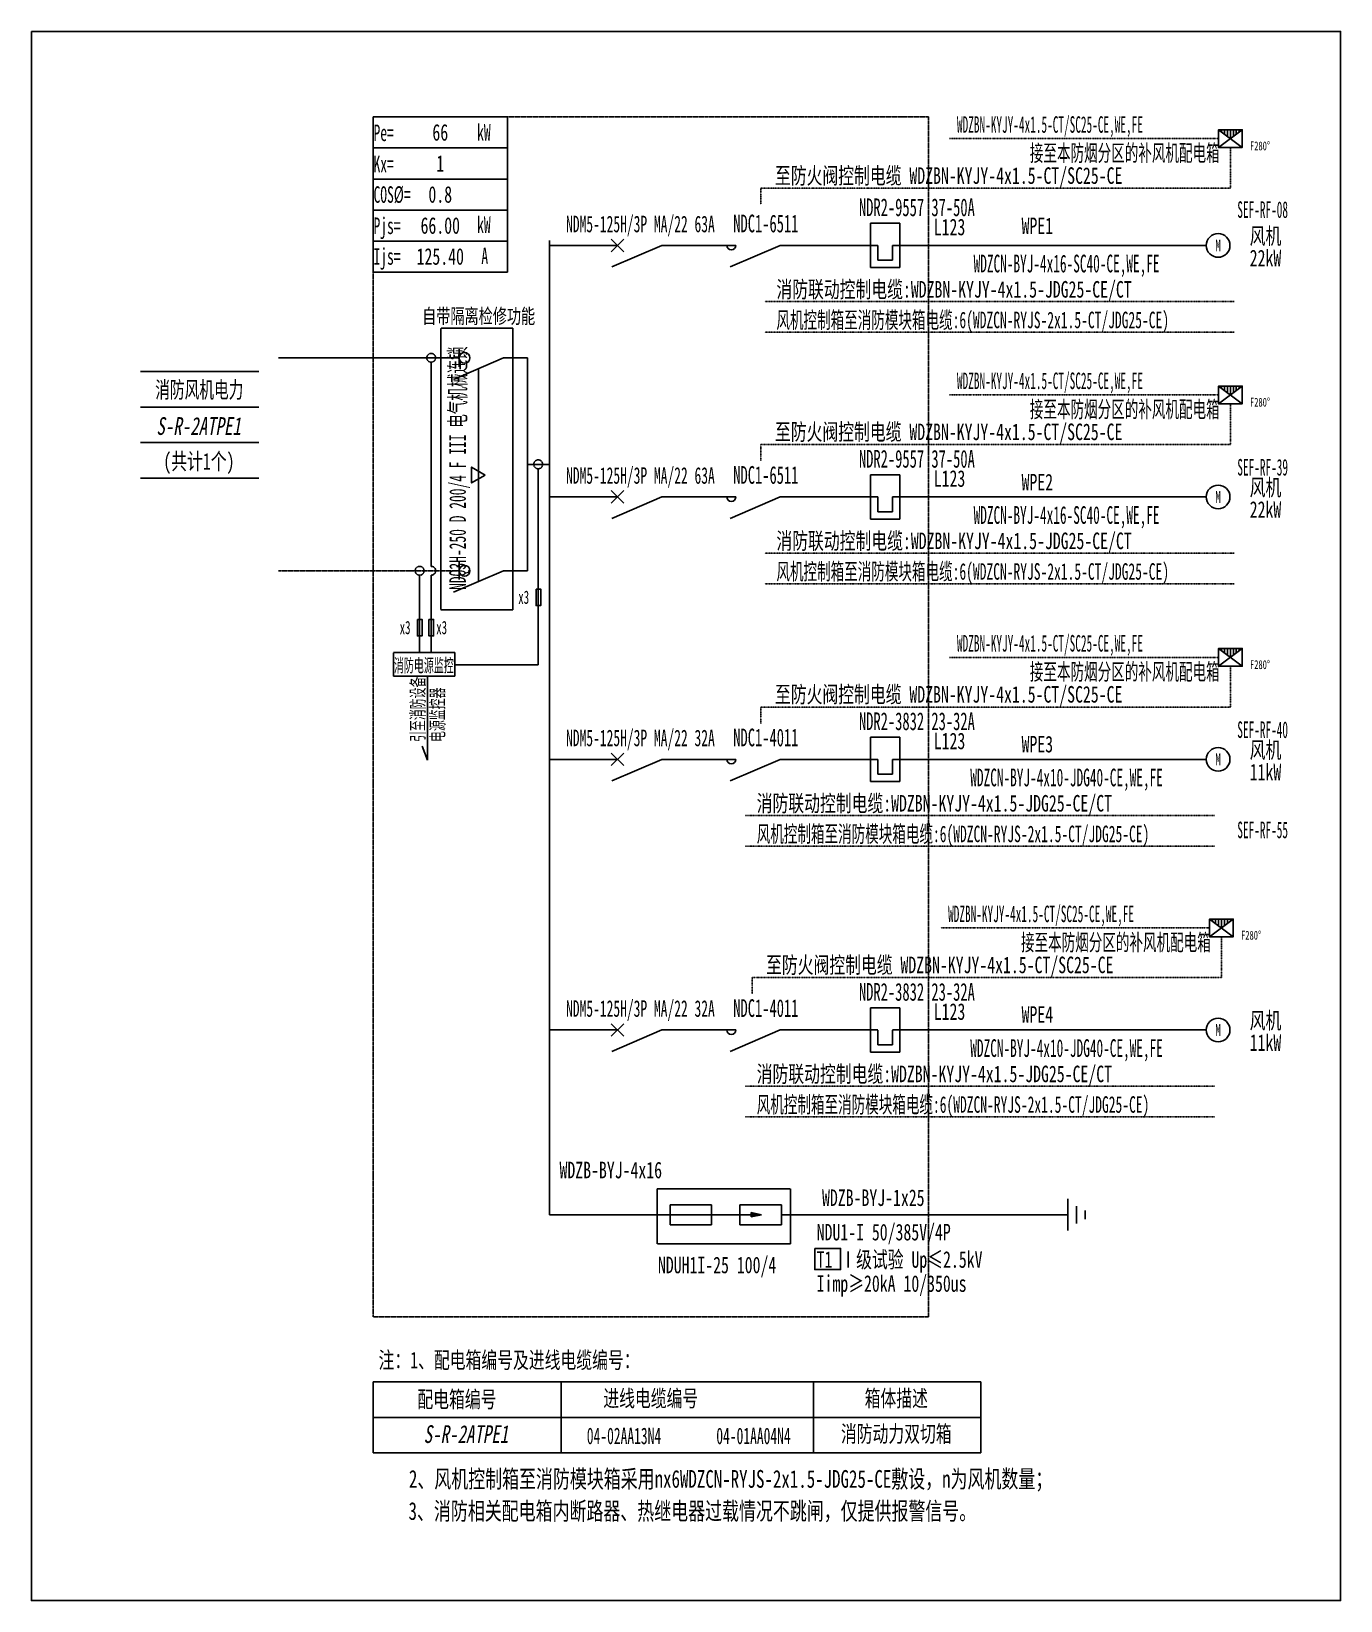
# Model space of a CAD drawing. Extents: x 403718 to 405846, y 318402 to 320954.
import ezdxf
from ezdxf.enums import TextEntityAlignment as Align

# ---------------------------------------------------------------- set-up
doc = ezdxf.new("R2010")
doc.units = 0
doc.header["$MEASUREMENT"] = 0
for name, pattern in [('_点划线L', [1.9, 1.5, -0.17, 0.06, -0.17]), ('DASH', [0.35, 0.25, -0.1]), ('DASHDOT', [1, 0.5, -0.25, 0, -0.25]), ('DASHED', [0.75, 0.5, -0.25]), ('DASHED2', [0.375, 0.25, -0.125])]:
    doc.linetypes.add(name, pattern=pattern)
for name, color, linetype in [('D_E_Eqpm(强电设备)', 100, 'Continuous'), ('D_E_Eqpm（强电设备）', 100, 'Continuous'), ('D_E_Text(强电文字)', 51, 'Continuous'), ('D_E_Text（强电文字）', 51, 'Continuous'), ('D_E_Wire(强电线缆)', 10, 'Continuous'), ('D_E_WireEm（强电应急照明线缆）', 10, 'DASHED'), ('D_E_Wire（强电线缆）', 10, 'Continuous'), ('D_T_TableDim（表格尺寸）', 255, 'Continuous'), ('系统图', 220, 'Continuous')]:
    doc.layers.add(name, color=color, linetype=linetype)
doc.styles.add('$1$电气', font='', dxfattribs={"width": 0.7})
doc.styles.add('$1$电气箱', font='simhei.ttf', dxfattribs={"width": 0.8, "oblique": 10})
doc.styles.add('电气', font='', dxfattribs={"width": 0.7})
doc.styles.add('电气箱', font='simhei.ttf', dxfattribs={"width": 0.8, "oblique": 10})
doc.styles.get('$1$电气').set_extended_font_data('SimSun')
doc.styles.get('电气').set_extended_font_data('SimSun')

# ---------------------------------------------------------------- blocks, each defined once
blk = doc.blocks.new('A$C670F4C17')
at = {"layer": 'D_E_Wire（强电线缆）', "linetype": 'DASHDOT', "ltscale": 0.5}
blk.add_line((0, 0), (7936, 0), dxfattribs=at)
at = {"layer": 'D_E_Text（强电文字）', "style": '电气', "width": 0.7}
blk.add_text('消防联动控制电缆:WDZBN-KYJY-4x1.5-JDG25-CE/CT', height=280, dxfattribs=at).set_placement((198, 68))
blk = doc.blocks.new('A$C70CE04DF')
at = {"layer": 'D_E_Wire（强电线缆）', "linetype": 'DASHDOT', "ltscale": 0.5}
blk.add_line((0, 0), (7936, 0), dxfattribs=at)
at = {"layer": 'D_E_Text（强电文字）', "style": '电气', "width": 0.6}
blk.add_text('风机控制箱至消防模块箱电缆:6(WDZCN-RYJS-2x1.5-CT/JDG25-CE)', height=280, dxfattribs=at).set_placement((198, 68))
blk = doc.blocks.new('1')
at = {"layer": 'D_E_Eqpm(强电设备)'}
for p, q in [((-314387, 61832), (-314387, 61082)), ((-313887, 61832), (-314387, 61832)), ((-313887, 61082), (-313887, 61832)), ((-314262, 61457), (-314262, 61207)), ((-314012, 61207), (-314012, 61457)), ((-314387, 61082), (-313887, 61082)), ((-314262, 61207), (-314012, 61207))]:
    blk.add_line(p, q, dxfattribs=at)
blk = doc.blocks.new('电机')
at = {"layer": 'D_E_Eqpm（强电设备）'}
for start, end in [(90, 180), (180, 270), (0, 90), (270, 0)]:
    blk.add_arc((0, 0), 200, start, end, dxfattribs=at)
at = {"layer": 'D_E_Eqpm（强电设备）', "color": 51, "style": '电气', "width": 0.7}
blk.add_text('M', height=200, dxfattribs=at).set_placement((0, 0), align=Align.MIDDLE)
blk = doc.blocks.new('280度防火阀')
at = {"layer": 'D_E_Eqpm（强电设备）'}
for p, q in [((-200, 300), (200, 0)), ((-200, 0), (200, 300)), ((-150, 263), (-150, 300)), ((-100, 225), (-100, 300)), ((-50, 187), (-50, 300)), ((0, 150), (0, 300)), ((50, 187), (50, 300)), ((100, 225), (100, 300)), ((150, 263), (150, 300))]:
    blk.add_line(p, q, dxfattribs=at)
blk.add_lwpolyline([(-200, 0), (200, 0), (200, 300), (-200, 300)], close=True, dxfattribs=at)
at = {"layer": 'D_E_Eqpm（强电设备）', "color": 51}
blk.add_point((-200, 0), dxfattribs=at)
blk.add_point((-200, 0), dxfattribs=at)
at = {"layer": 'D_E_Text（强电文字）', "color": 0, "style": '电气', "width": 0.7}
blk.add_text('F280%%D', height=150, dxfattribs=at).set_placement((331, -48))

msp = doc.modelspace()

# ---------------------------------------------------------------- linework, layer by layer
at = {"linetype": 'DASHED'}
for p, q in [((404272.8, 318863, 0), (404272.8, 320814.3, 0)), ((404272.8, 320814.3, 0), (405175.4, 320814.3, 0)), ((405175.4, 320814.3, 0), (405175.4, 318863, 0)), ((405175.4, 318863, 0), (404272.8, 318863, 0))]:
    msp.add_line(p, q, dxfattribs=at)
at = {"linetype": 'DASHED2', "elevation": 0}
msp.add_lwpolyline([(404734.4, 319071.4), (404951.6, 319071.4), (404951.6, 318981.9), (404734.4, 318981.9)], close=True, dxfattribs=at)
at = {"layer": 'D_E_Eqpm(强电设备)', "color": 100}
for p, q in [((404659.9, 320595.2, 0), (404680.3, 320615.6, 0)), ((404680.3, 320595.2, 0), (404659.9, 320615.6, 0)), ((404680.3, 320615.6, 0), (404659.9, 320595.2, 0)), ((404659.9, 320615.6, 0), (404680.3, 320595.2, 0)), ((404742.2, 320605.4, 0), (404660.8, 320570.5, 0)), ((404934.6, 320605.4, 0), (404853.1, 320570.5, 0)), ((404659.9, 320186.2, 0), (404680.3, 320206.6, 0)), ((404680.3, 320186.2, 0), (404659.9, 320206.6, 0)), ((404680.3, 320206.6, 0), (404659.9, 320186.2, 0)), ((404659.9, 320206.6, 0), (404680.3, 320186.2, 0)), ((404742.2, 320196.4, 0), (404660.8, 320161.5, 0)), ((404934.6, 320196.4, 0), (404853.1, 320161.5, 0)), ((404659.9, 319759.4, 0), (404680.3, 319779.8, 0)), ((404680.3, 319759.4, 0), (404659.9, 319779.8, 0)), ((404680.3, 319779.8, 0), (404659.9, 319759.4, 0)), ((404659.9, 319779.8, 0), (404680.3, 319759.4, 0)), ((404742.2, 319769.6, 0), (404660.8, 319734.7, 0)), ((404934.6, 319769.6, 0), (404853.1, 319734.7, 0)), ((404659.9, 319319.3, 0), (404680.3, 319339.7, 0)), ((404680.3, 319319.3, 0), (404659.9, 319339.7, 0)), ((404680.3, 319339.7, 0), (404659.9, 319319.3, 0)), ((404659.9, 319339.7, 0), (404680.3, 319319.3, 0)), ((404742.2, 319329.5, 0), (404660.8, 319294.6, 0)), ((404934.6, 319329.5, 0), (404853.1, 319294.6, 0))]:
    msp.add_line(p, q, dxfattribs=at)
at = {"layer": 'D_E_Eqpm(强电设备)'}
for p, q in [((404755.6, 319045.3, 0), (404823.2, 319045.3, 0)), ((404755.6, 319045.3, 0), (404755.6, 319012.6, 0)), ((404823, 319012.6, 0), (404823, 319045.3, 0)), ((404869.1, 319029, 0), (404841.9, 319029, 0)), ((404869.1, 319045.3, 0), (404936.8, 319045.3, 0)), ((404869.1, 319045.3, 0), (404869.1, 319012.6, 0)), ((404869.1, 319029, 0), (404904.2, 319029, 0)), ((404904.2, 319029, 0), (404887.2, 319032.5, 0)), ((404887.2, 319025.5, 0), (404887.2, 319032.5, 0)), ((404904.2, 319029, 0), (404887.2, 319025.5, 0)), ((404936.6, 319012.6, 0), (404936.6, 319045.3, 0)), ((404755.6, 319012.6, 0), (404823, 319012.6, 0)), ((404869.1, 319012.6, 0), (404936.6, 319012.6, 0))]:
    msp.add_line(p, q, dxfattribs=at)
at = {"layer": 'D_E_Eqpm(强电设备)', "color": 100}
for centre in [(404855.2, 320605.4, 0), (404855.2, 320196.4, 0), (404855.2, 319769.6, 0), (404855.2, 319329.5, 0)]:
    msp.add_arc(centre, 7.21, 180, 0, dxfattribs=at)
at = {"layer": 'D_E_Eqpm(强电设备)'}
msp.add_solid([(404887.2, 319025.5, 0), (404904.2, 319029, 0), (404887.2, 319032.5, 0)], dxfattribs=at)
at = {"layer": 'D_E_Eqpm（强电设备）'}
for p, q in [((404412.8, 320408.1, 0), (404412.8, 320436.9, 0)), ((404484.9, 320422.5, 0), (404403.5, 320387.6, 0)), ((404484.9, 320076.3, 0), (404403.5, 320041.4, 0)), ((404412.8, 320061.9, 0), (404412.8, 320090.7, 0))]:
    msp.add_line(p, q, dxfattribs=at)
at = {"layer": 'D_E_Eqpm（强电设备）', "linetype": 'DASH'}
msp.add_line((404444.2, 320058.9, 0), (404444.2, 320405.1, 0), dxfattribs=at)
at = {"layer": 'D_E_Eqpm（强电设备）', "elevation": 0}
msp.add_lwpolyline([(404455.3, 320232), (404433.1, 320244.8), (404433.1, 320219.1)], close=True, dxfattribs=at)
at = {"layer": 'D_E_Eqpm（强电设备）'}
for centre in [(404421.5, 320422.5, 0), (404421.5, 320076.3, 0)]:
    msp.add_circle(centre, 8.77, dxfattribs=at)
at = {"layer": 'D_E_Text（强电文字）'}
for p, q in [((404272.8, 320814.3, 0), (404491.5, 320814.3, 0)), ((404272.8, 320814.3, 0), (404272.8, 320561.9, 0)), ((404491.5, 320814.3, 0), (404491.5, 320561.9, 0)), ((404272.8, 320763.9, 0), (404491.5, 320763.9, 0)), ((404272.8, 320713.4, 0), (404491.5, 320713.4, 0)), ((404272.8, 320662.9, 0), (404491.5, 320662.9, 0)), ((404272.8, 320612.4, 0), (404491.5, 320612.4, 0)), ((404272.8, 320561.9, 0), (404491.5, 320561.9, 0))]:
    msp.add_line(p, q, dxfattribs=at)
at = {"layer": 'D_E_Text（强电文字）', "elevation": 0}
msp.add_lwpolyline([(404990.9, 318974.4), (405032.7, 318974.4), (405032.7, 318939.9), (404990.9, 318939.9)], close=True, dxfattribs=at)
at = {"layer": 'D_E_Wire(强电线缆)', "color": 10}
for p, q in [((404559.4, 320605.4, 0), (404670.1, 320605.4, 0)), ((404742.2, 320605.4, 0), (404862.4, 320605.4, 0)), ((404934.6, 320605.4, 0), (405093.2, 320605.4, 0)), ((405117.3, 320605.4, 0), (405627.2, 320605.4, 0)), ((404559.4, 320196.4, 0), (404670.1, 320196.4, 0)), ((404742.2, 320196.4, 0), (404862.4, 320196.4, 0)), ((404934.6, 320196.4, 0), (405093.2, 320196.4, 0)), ((405117.3, 320196.4, 0), (405627.2, 320196.4, 0)), ((404559.4, 319769.6, 0), (404670.1, 319769.6, 0)), ((404742.2, 319769.6, 0), (404862.4, 319769.6, 0)), ((404934.6, 319769.6, 0), (405093.2, 319769.6, 0)), ((405117.3, 319769.6, 0), (405627.2, 319769.6, 0)), ((404559.4, 319329.5, 0), (404670.1, 319329.5, 0)), ((404742.2, 319329.5, 0), (404862.4, 319329.5, 0)), ((404934.6, 319329.5, 0), (405093.2, 319329.5, 0)), ((405117.3, 319329.5, 0), (405627.2, 319329.5, 0))]:
    msp.add_line(p, q, dxfattribs=at)
at = {"layer": 'D_E_WireEm（强电应急照明线缆）'}
msp.add_line((404412.8, 320076.3, 0), (404119.2, 320076.3, 0), dxfattribs=at)
at = {"layer": 'D_E_Wire（强电线缆）', "linetype": 'DASHDOT', "ltscale": 0.5}
for p, q in [((405210, 320779.1, 0), (405647.1, 320779.1, 0)), ((405666.4, 320764.7, 0), (405666.4, 320698.3, 0)), ((404903.2, 320698.3, 0), (405666.4, 320698.3, 0)), ((404903.2, 320698.3, 0), (404903.2, 320671.8, 0)), ((405210, 320362.3, 0), (405647.1, 320362.3, 0)), ((405666.4, 320347.9, 0), (405666.4, 320281.5, 0)), ((404903.2, 320281.5, 0), (405666.4, 320281.5, 0)), ((404903.2, 320281.5, 0), (404903.2, 320255, 0)), ((405210, 319935.5, 0), (405647.1, 319935.5, 0)), ((405666.4, 319921.1, 0), (405666.4, 319854.7, 0)), ((404903.2, 319854.7, 0), (405666.4, 319854.7, 0)), ((404903.2, 319854.7, 0), (404903.2, 319828.2, 0)), ((405195.5, 319495.4, 0), (405632.7, 319495.4, 0)), ((405651.9, 319481, 0), (405651.9, 319414.6, 0)), ((404888.8, 319414.6, 0), (405651.9, 319414.6, 0)), ((404888.8, 319414.6, 0), (404888.8, 319388.1, 0))]:
    msp.add_line(p, q, dxfattribs=at)
at = {"layer": 'D_E_Wire（强电线缆）'}
for p, q in [((404559.4, 319029, 0), (404559.4, 320613.2, 0)), ((404412.8, 320422.5, 0), (404119.2, 320422.5, 0)), ((404367.3, 320083.5, 0), (404367.3, 320415.3, 0)), ((404484.9, 320422.5, 0), (404523.8, 320422.5, 0)), ((404523.8, 320076.3, 0), (404523.8, 320422.5, 0)), ((404523.8, 320249.4, 0), (404558.8, 320249.4, 0)), ((404541.3, 320242.2, 0), (404541.3, 319923.2, 0)), ((404484.9, 320076.3, 0), (404523.8, 320076.3, 0)), ((404348.5, 320069.1, 0), (404348.5, 319943.2, 0)), ((404367.3, 320069.1, 0), (404367.3, 319943.2, 0)), ((404361.4, 319904.7, 0), (404361.4, 319768.2, 0)), ((404361.4, 319768.2, 0), (404352.9, 319791.2, 0)), ((405402.2, 319003.3, 0), (405402.2, 319054.7, 0)), ((404559.7, 319029, 0), (404841.9, 319029, 0)), ((404936.6, 319029, 0), (405402.2, 319029, 0)), ((405416.2, 319015, 0), (405416.2, 319043.1, 0)), ((405430.2, 319022, 0), (405430.2, 319036, 0))]:
    msp.add_line(p, q, dxfattribs=at)
at = {"layer": 'D_E_Wire（强电线缆）', "linetype": '_点划线L'}
msp.add_line((404541.3, 319923.2, 0), (404406, 319923.2, 0), dxfattribs=at)
at = {"layer": 'D_E_Wire（强电线缆）', "linetype": 'DASH', "elevation": 0}
msp.add_lwpolyline([(404383, 320470.6), (404500.3, 320470.6), (404500.3, 320012.8), (404383, 320012.8)], close=True, dxfattribs=at)
at = {"layer": 'D_E_Wire（强电线缆）', "elevation": 0}
for points in [[(404537.8, 320046.4), (404545.3, 320046.4), (404545.3, 320019.7), (404537.8, 320019.7)], [(404345, 319997.1), (404352.6, 319997.1), (404352.6, 319970.5), (404345, 319970.5)], [(404363.7, 319997.1), (404371.3, 319997.1), (404371.3, 319970.5), (404363.7, 319970.5)]]:
    msp.add_lwpolyline(points, close=True, dxfattribs=at)
at = {"layer": 'D_E_Wire（强电线缆）', "linetype": '_点划线L', "elevation": 0}
msp.add_lwpolyline([(404306.3, 319943.2), (404406, 319943.2), (404406, 319904.7), (404306.3, 319904.7)], close=True, dxfattribs=at)
at = {"layer": 'D_E_Wire（强电线缆）', "linetype": '_点划线L'}
for centre in [(404367.3, 320422.5, 0), (404541.3, 320249.4, 0), (404348.5, 320076.3, 0)]:
    msp.add_circle(centre, 7.21, dxfattribs=at)
at = {"layer": 'D_E_Wire（强电线缆）'}
msp.add_arc((404367.3, 320076.3, 0), 7.21, 269.5766, 90, dxfattribs=at)
at = {"layer": 'D_T_TableDim（表格尺寸）', "color": 255}
for p, q in [((403895, 320400.2, 0), (404087.4, 320400.2, 0)), ((403895, 320342.5, 0), (404087.4, 320342.5, 0)), ((403895, 320284.8, 0), (404087.4, 320284.8, 0)), ((403895, 320284.8, 0), (404087.4, 320284.8, 0)), ((403895, 320284.8, 0), (404087.4, 320284.8, 0)), ((403895, 320284.8, 0), (404087.4, 320284.8, 0)), ((403895, 320284.8, 0), (404087.4, 320284.8, 0)), ((403895, 320227.1, 0), (404087.4, 320227.1, 0))]:
    msp.add_line(p, q, dxfattribs=at)
at = {"layer": 'D_T_TableDim（表格尺寸）', "ltscale": 3.5}
for p, q in [((404272.8, 318757.2, 0), (405260.5, 318757.2, 0)), ((404272.8, 318757.2, 0), (404272.8, 318641.8, 0)), ((404578.4, 318757.2, 0), (404578.4, 318641.8, 0)), ((404988.5, 318757.2, 0), (404988.5, 318641.8, 0)), ((405260.5, 318757.2, 0), (405260.5, 318641.8, 0)), ((404272.8, 318699.5, 0), (405260.5, 318699.5, 0)), ((404272.8, 318699.5, 0), (405260.5, 318699.5, 0)), ((404578.4, 318699.5, 0), (404578.4, 318641.8, 0)), ((404988.5, 318699.5, 0), (404988.5, 318641.8, 0)), ((404272.8, 318641.8, 0), (405260.5, 318641.8, 0))]:
    msp.add_line(p, q, dxfattribs=at)
at = {"layer": '系统图', "ltscale": 9973.992009}
msp.add_lwpolyline([(403717.5, 320953.5), (405845.5, 320953.5), (405845.5, 318401.5), (403717.5, 318401.5)], close=True, dxfattribs=at)

# ---------------------------------------------------------------- block references
at = {"layer": 'D_E_Eqpm(强电设备)', "color": 100, "xscale": 0.09616353394489474, "yscale": 0.09616353394489474, "zscale": 0.09616353394489474}
for p in [(435313.8, 314695.4, 0), (435313.8, 314286.4, 0), (435313.8, 313859.6, 0), (435313.8, 313419.5, 0)]:
    msp.add_blockref('1', p, dxfattribs=at)
at = {"layer": 'D_E_Eqpm（强电设备）', "xscale": 0.09616353394489474, "yscale": 0.09616353394489474, "zscale": 0.09616353394489474}
for name, p in [('280度防火阀', (405666.4, 320764.7, 0)), ('电机', (405646.4, 320605.4, 0)), ('280度防火阀', (405666.4, 320347.9, 0)), ('电机', (405646.4, 320196.4, 0)), ('280度防火阀', (405666.4, 319921.1, 0)), ('电机', (405646.4, 319769.6, 0)), ('280度防火阀', (405651.9, 319481, 0)), ('电机', (405646.4, 319329.5, 0))]:
    msp.add_blockref(name, p, dxfattribs=at)
at = {"layer": 'D_E_Wire（强电线缆）', "xscale": 0.09616353394489474, "yscale": 0.09616353394489474, "zscale": 0.09616353394489474}
for name, p in [('A$C670F4C17', (404909.4, 320514, 0)), ('A$C70CE04DF', (404909.4, 320464.2, 0)), ('A$C670F4C17', (404909.4, 320105, 0)), ('A$C70CE04DF', (404909.4, 320055.2, 0)), ('A$C670F4C17', (404877.4, 319678.2, 0)), ('A$C70CE04DF', (404877.4, 319628.4, 0)), ('A$C670F4C17', (404877.4, 319238.1, 0)), ('A$C70CE04DF', (404877.4, 319188.3, 0))]:
    msp.add_blockref(name, p, dxfattribs=at)

# ---------------------------------------------------------------- texts
at = {"layer": 'D_E_Text(强电文字)', "color": 51, "style": '电气', "width": 0.6}
for s, height, p in [('NDR2-9557 37-50A', 28.849, (405062.6, 320653, 0)), ('NDC1-6511', 28.85, (404858.3, 320626.7, 0)), ('NDR2-9557 37-50A', 28.849, (405062.6, 320244, 0)), ('NDC1-6511', 28.85, (404858.3, 320217.7, 0)), ('NDR2-3832 23-32A', 28.849, (405062.6, 319817.2, 0)), ('NDC1-4011', 28.85, (404858.3, 319790.8, 0)), ('NDR2-3832 23-32A', 28.849, (405062.6, 319377.1, 0)), ('NDC1-4011', 28.85, (404858.3, 319350.7, 0))]:
    msp.add_text(s, height=height, dxfattribs=at).set_placement(p)
at = {"layer": 'D_E_Text(强电文字)', "color": 51, "style": '电气', "width": 0.55}
for s, p in [('WDZCN-BYJ-4x16-SC40-CE,WE,FE', (405400.1, 320572.5, 0)), ('WDZCN-BYJ-4x16-SC40-CE,WE,FE', (405400.1, 320163.5, 0)), ('WDZCN-BYJ-4x10-JDG40-CE,WE,FE', (405400.1, 319736.7, 0)), ('WDZCN-BYJ-4x10-JDG40-CE,WE,FE', (405400.1, 319296.6, 0))]:
    msp.add_text(s, height=28.849, dxfattribs=at).set_placement(p, align=Align.MIDDLE)
at = {"layer": 'D_E_Text(强电文字)', "style": '电气', "width": 0.7}
for s, p in [('WDZB-BYJ-4x16', (404575.9, 319088.3, 0)), ('WDZB-BYJ-1x25', (405002.6, 319043.3, 0)), ('T1 Ⅰ级试验 Up≤2.5kV ', (404993.9, 318942.8, 0)), ('Iimp≥20kA 10/350us', (404993.9, 318903.7, 0))]:
    msp.add_text(s, height=26.926, dxfattribs=at).set_placement(p)
at = {"layer": 'D_E_Text(强电文字)', "color": 51, "true_color": 0xffff7f, "style": '电气', "width": 0.7}
msp.add_text('NDU1-I 50/385V/4P', height=26.926, dxfattribs=at).set_placement((404993.9, 318987.3, 0))
at = {"layer": 'D_E_Text（强电文字）', "style": '电气'}
for s, height, width, p in [('WDZBN-KYJY-4x1.5-CT/SC25-CE,WE,FE', 26.926, 0.5, (405221.9, 320788.6, 0)), ('接至本防烟分区的补风机配电箱', 26.926, 0.6, (405340.4, 320742.3, 0)), ('至防火阀控制电缆 WDZBN-KYJY-4x1.5-CT/SC25-CE ', 26.926, 0.7, (404926.1, 320705.5, 0)), ('L123', 26.93, 0.7, (405184.2, 320621.9, 0)), ('自带隔离检修功能', 24.04, 0.7, (404352.7, 320478.5, 0)), ('WDZBN-KYJY-4x1.5-CT/SC25-CE,WE,FE', 26.926, 0.5, (405221.9, 320371.8, 0)), ('接至本防烟分区的补风机配电箱', 26.926, 0.6, (405340.4, 320325.5, 0)), ('至防火阀控制电缆 WDZBN-KYJY-4x1.5-CT/SC25-CE ', 26.926, 0.7, (404926.1, 320288.8, 0)), ('L123', 26.93, 0.7, (405184.2, 320212.9, 0)), ('x3', 21.64, 0.6, (404508.9, 320022.5, 0)), ('x3', 21.64, 0.6, (404316.1, 319973.2, 0)), ('x3', 21.64, 0.6, (404375.5, 319973.2, 0)), ('WDZBN-KYJY-4x1.5-CT/SC25-CE,WE,FE', 26.926, 0.5, (405221.9, 319944.9, 0)), ('消防电源监控', 21.64, 0.55, (404306.7, 319911.6, 0)), ('接至本防烟分区的补风机配电箱', 26.926, 0.6, (405340.4, 319898.7, 0)), ('至防火阀控制电缆 WDZBN-KYJY-4x1.5-CT/SC25-CE ', 26.926, 0.7, (404926.1, 319861.9, 0)), ('L123', 26.93, 0.7, (405184.2, 319786.1, 0)), ('WDZBN-KYJY-4x1.5-CT/SC25-CE,WE,FE', 26.926, 0.5, (405207.5, 319504.9, 0)), ('接至本防烟分区的补风机配电箱', 26.926, 0.6, (405326, 319458.6, 0)), ('至防火阀控制电缆 WDZBN-KYJY-4x1.5-CT/SC25-CE ', 26.926, 0.7, (404911.6, 319421.9, 0)), ('L123', 26.93, 0.7, (405184.2, 319346, 0)), ('注：1、配电箱编号及进线电缆编号：', 26.926, 0.7, (404281.8, 318779.3, 0)), ('2、风机控制箱至消防模块箱采用nx6WDZCN-RYJS-2x1.5-JDG25-CE敷设，n为风机数量；', 28.849, 0.7, (404331.1, 318585, 0)), ('3、消防相关配电箱内断路器、热继电器过载情况不跳闸，仅提供报警信号。', 28.849, 0.7, (404330.5, 318532.8, 0))]:
    msp.add_text(s, height=height, dxfattribs=dict(at, width=width)).set_placement(p)
at = {"layer": 'D_E_Text（强电文字）', "linetype": 'Continuous', "style": '电气', "width": 0.6}
for s, height, p in [('Pe=', 26.93, (404273.6, 320775.1, 0)), ('kW', 26.93, (404442, 320776, 0)), ('Kx=', 26.93, (404273.6, 320724.4, 0)), ('COS%%C=', 26.93, (404273.6, 320674.7, 0)), ('Pjs=', 26.93, (404273.6, 320623.9, 0)), ('kW', 26.93, (404442, 320625.6, 0)), ('Ijs=', 26.93, (404273.6, 320574, 0)), ('A', 26.9, (404448.9, 320575.1, 0))]:
    msp.add_text(s, height=height, dxfattribs=at).set_placement(p)
at = {"layer": 'D_E_Text（强电文字）', "color": 51, "style": '电气', "width": 0.5}
msp.add_text('SEF-RF-08', height=26.93, dxfattribs=at).set_placement((405718.8, 320650.2, 0), align=Align.CENTER)
at = {"layer": 'D_E_Text（强电文字）'}
for s, height, style, width, p in [('NDM5-125H/3P MA/22 63A', 26.926, '电气', 0.6, (404707.4, 320638.1, 0)), ('风机', 26.93, '电气', 0.7, (405723.4, 320621.3, 0)), ('22kW', 26.93, '电气', 0.7, (405723.4, 320585.5, 0)), ('消防风机电力', 26.93, '$1$电气', 0.65, (403990.4, 320371.2, 0)), ('NDM5-125H/3P MA/22 63A', 26.926, '电气', 0.6, (404707.4, 320229.1, 0)), ('风机', 26.93, '电气', 0.7, (405723.4, 320212.3, 0)), ('22kW', 26.93, '电气', 0.7, (405723.4, 320176.5, 0)), ('NDM5-125H/3P MA/22 32A', 26.926, '电气', 0.6, (404707.4, 319802.3, 0)), ('风机', 26.93, '电气', 0.7, (405723.4, 319785.4, 0)), ('11kW', 26.93, '电气', 0.7, (405723.4, 319749.6, 0)), ('NDM5-125H/3P MA/22 32A', 26.926, '电气', 0.6, (404707.4, 319362.2, 0)), ('风机', 26.93, '电气', 0.7, (405723.4, 319345.4, 0)), ('11kW', 26.93, '电气', 0.7, (405723.4, 319309.6, 0)), ('配电箱编号', 26.93, '电气', 0.7, (404409.1, 318729.5, 0)), ('进线电缆编号', 26.93, '电气', 0.7, (404724.2, 318731, 0)), ('箱体描述', 26.93, '电气', 0.7, (405123.3, 318731, 0)), ('04-02AA13N4', 26.926, '电气', 0.6, (404680.7, 318669.2, 0)), ('04-01AA04N4', 26.926, '电气', 0.6, (404891.2, 318669.2, 0)), ('消防动力双切箱', 26.93, '电气', 0.7, (405123.3, 318673.3, 0))]:
    msp.add_text(s, height=height, dxfattribs=dict(at, style=style, width=width)).set_placement(p, align=Align.MIDDLE)
at = {"layer": 'D_E_Text（强电文字）', "color": 51, "style": '电气', "width": 0.7}
for s, p in [('WPE1', (405326.9, 320623.8, 0)), ('WPE2', (405326.9, 320207, 0)), ('WPE3', (405326.9, 319780.9, 0)), ('WPE4', (405326.9, 319341.3, 0))]:
    msp.add_text(s, height=26.93, dxfattribs=at).set_placement(p)
at = {"layer": 'D_E_Text（强电文字）', "style": '电气', "width": 0.6}
msp.add_text('NDQ3H-250 D 200/4 F III 电气机械连锁', height=26.926, rotation=90, dxfattribs=at).set_placement((404411.5, 320243.2, 0), align=Align.MIDDLE)
at = {"layer": 'D_E_Text（强电文字）', "color": 7, "style": '$1$电气箱', "oblique": 10, "width": 0.7}
msp.add_text('S-R-2ATPE1', height=28.85, dxfattribs=at).set_placement((403989.3, 320311.7, 0), align=Align.MIDDLE)
at = {"layer": 'D_E_Text（强电文字）'}
for s, style, width, p in [('(共计1个)', '$1$电气', 0.7, (403989.8, 320240.9, 0)), ('SEF-RF-39', '电气', 0.5, (405718.8, 320231.2, 0)), ('SEF-RF-40', '电气', 0.5, (405718.8, 319804.4, 0)), ('SEF-RF-55', '电气', 0.5, (405718.8, 319641.4, 0))]:
    msp.add_text(s, height=26.93, dxfattribs=dict(at, style=style, width=width)).set_placement(p, align=Align.CENTER)
at = {"layer": 'D_E_Text（强电文字）', "style": '电气', "width": 0.6}
for s, p in [('引至消防设备', (404356.3, 319797.9, 0)), ('电源监控器', (404388.3, 319797.9, 0))]:
    msp.add_text(s, height=21.64, rotation=90, dxfattribs=at).set_placement(p)
at = {"layer": 'D_E_Text（强电文字）', "color": 51, "true_color": 0xffff7f, "style": '电气', "width": 0.7}
msp.add_text('NDUH1I-25 100/4', height=26.926, dxfattribs=at).set_placement((404735.9, 318933.9, 0))
at = {"layer": 'D_E_Text（强电文字）', "style": '电气箱', "oblique": 10, "width": 0.7}
msp.add_text('S-R-2ATPE1', height=28.85, dxfattribs=at).set_placement((404423.8, 318672.3, 0), align=Align.MIDDLE)
at = {"layer": 'D_E_Text（强电文字）', "width": 218.752, "attachment_point": 5, "style": '电气'}
for s, insert, char_height in [('66', (404382.1, 320789.1, 0), 26.93), ('1', (404382.1, 320738.6, 0), 26.9), ('0.8', (404382.1, 320688.1, 0), 26.93), ('{\\C200;66.00}', (404382.1, 320637.6, 0), 26.926), ('{\\C200;125.40}', (404382.1, 320587.2, 0), 26.926)]:
    msp.add_mtext(s, dxfattribs=dict(at, insert=insert, char_height=char_height))

doc.saveas('drawing.dxf')
